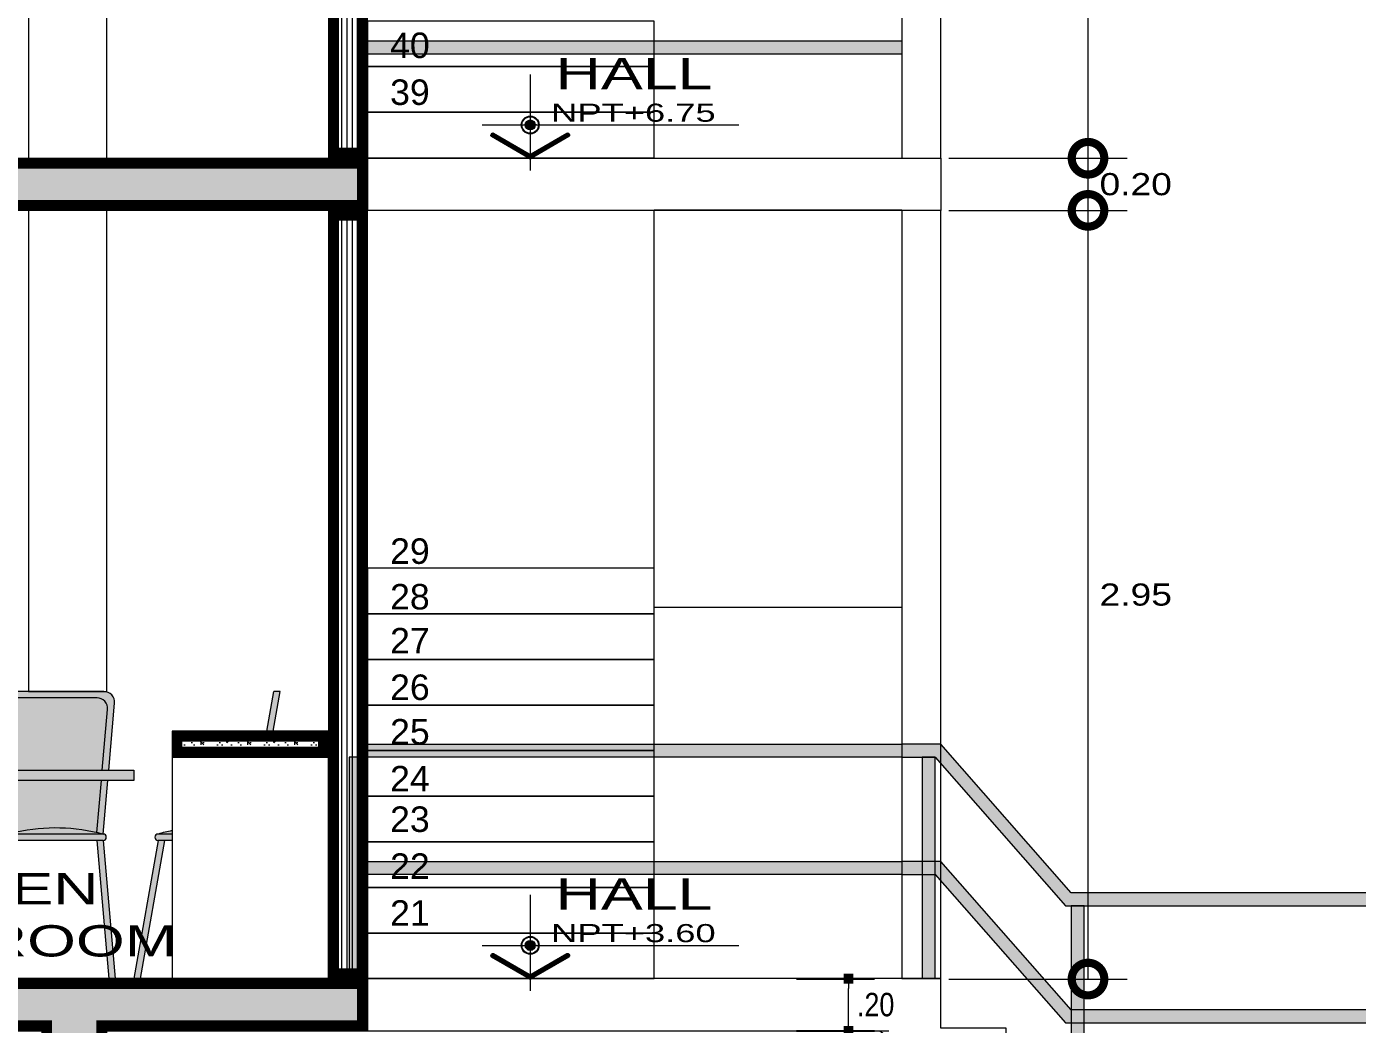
# Model space of a CAD drawing. Header units: millimetres. Extents: x 1555 to 3397, y 790 to 1592.
# Drawn here: x 1698.92 to 1704.03, y 808.91 to 812.74 of the extents above; entities that cross this region are included whole.
import ezdxf
from ezdxf.enums import TextEntityAlignment as Align

# ---------------------------------------------------------------- set-up
doc = ezdxf.new("R2010")
doc.units = ezdxf.units.MM
doc.layers.get('0').update_dxf_attribs({"lineweight": 5})
doc.layers.get('Defpoints').update_dxf_attribs({"lineweight": 5})
for name, color, linetype, lineweight in [('0-Hach de Muro Alto', 145, 'Continuous', 5), ('0-Muro Alto', 145, 'Continuous', 5), ('02', 2, 'Continuous', 5), ('BARANDAS', 129, 'Continuous', 9), ('CONCRETO DE LOSA ALIGERADO', 251, 'Continuous', 5), ('COTAS', 7, 'Continuous', 9), ('COTAS-01', 7, 'Continuous', 15), ('LOSA STDIO ARQ', 7, 'Continuous', 13), ('MARCO DE VENTANA Y PUERTA', 250, 'Continuous', 13), ('PINTURA DE MUEBLES01', 47, 'Continuous', 5), ('PINTURA DE MUEBLES02', 37, 'Continuous', 5), ('SOMBRA01', 250, 'Continuous', 20), ('TEXT2', 7, 'Continuous', 9), ('TEXTURA VARIOS', 251, 'Continuous', 9)]:
    doc.layers.add(name, color=color, linetype=linetype, lineweight=lineweight)
for name, color, linetype, lineweight, true_color in [('BARANDA DETALLES', 7, 'Continuous', 13, 0x818979), ('COLUMNA ELEVACION', 7, 'Continuous', 9, 0x44484a), ('DETALLE TABLERO COCINA', 7, 'Continuous', 5, 0x686555), ('ESCALERA', 7, 'Continuous', 9, 0xb55e94), ('FLECHAS NPT', 7, 'Continuous', 13, 0x51594d), ('MUEBLESSS', 7, 'Continuous', 0, 0x3d3d3d), ('PINTURA DE MUEBLE 03', 7, 'Continuous', 5, 0x51594d), ('PINTURA DE MUEBLE 04', 7, 'Continuous', 5, 0xaa977a), ('RELLENO DE MURO CORTE', 7, 'Continuous', 5, 0x5b605f), ('TEXTO-PASOS', 7, 'Continuous', 25, 0xb15430), ('TEXTOS NPT', 7, 'Continuous', 5, 0x54254a)]:
    doc.layers.add(name, color=color, linetype=linetype, lineweight=lineweight, true_color=true_color)
doc.styles.add('A-1', font='swissel.ttf', dxfattribs={"height": 0.075})
doc.styles.add('DETALLES', font='techl___.ttf')
doc.styles.add('STYLE1-50EJES', font='swissel.ttf', dxfattribs={"width": 1.2, "height": 0.085})
doc.styles.add('TEXTO-AMBIENTES', font='GOTHIC.TTF', dxfattribs={"width": 1.5, "height": 0.125})
doc.dimstyles.new('50$0', dxfattribs={"dimscale": 0, "dimtxt": 0.09, "dimasz": 0.038, "dimexe": 0.1, "dimexo": 0.05, "dimgap": 0.02, "dimtad": 2, "dimtih": 1, "dimtoh": 1, "dimlfac": -1, "dimzin": 4, "dimdsep": 46, "dimtxsty": 'DETALLES', "dimblk": 'BOXFILLED', "dimcen": 2.5, "dimclrd": 256, "dimclre": 256, "dimclrt": 256, "dimazin": 0, "dimtfac": 1, "dimtmove": 0, "dimatfit": 2, "dimldrblk": 'DOT', "dimfxl": 0.2, "dimfxlon": 1, "dimtolj": 1, "dimtzin": 0, "dimlwd": -1, "dimarcsym": 0})
doc.dimstyles.new('DIM-1-50ejes', dxfattribs={"dimtxt": 0.085, "dimasz": 0.25, "dimexe": 0.15, "dimexo": 0.18, "dimgap": 0.03, "dimtad": 2, "dimtih": 1, "dimtoh": 1, "dimzin": 0, "dimdsep": 46, "dimtxsty": 'STYLE1-50EJES', "dimblk1": 'DOTSMALL', "dimblk2": 'DOTSMALL', "dimsah": 1, "dimcen": 2.75, "dimclrd": 256, "dimclre": 256, "dimclrt": 256, "dimazin": 0, "dimtfac": 1, "dimtix": 1, "dimtmove": 0, "dimatfit": 3, "dimldrblk": 'DOTSMALL', "dimfxl": 1, "dimfxlon": 1, "dimtolj": 1, "dimtzin": 0, "dimlwd": -1, "dimlwe": -1, "dimarcsym": 0})
pattern_1 = [(90, (-65.009883, 24.85458), (-0.02, 1e-18), [])]

# ---------------------------------------------------------------- blocks, each defined once
blk = doc.blocks.new('A$C5E642C07')
at = {"layer": 'PINTURA DE MUEBLE 03'}
h = blk.add_hatch(color=256, dxfattribs=at)
h.dxf.hatch_style = 1
h.paths.add_polyline_path([(-0.1019, 0.3458), (0.1981, 0.3458), (0.1981, -0.4142), (-0.1019, -0.4142)])
at = {"layer": 'PINTURA DE MUEBLE 04'}
h = blk.add_hatch(color=256, dxfattribs=at)
h.dxf.hatch_style = 1
h.paths.add_polyline_path([(-0.0496, 0.619, 0.440011), (-0.0903, 0.6634), (-0.4108, 0.6634, 0.440011), (-0.4514, 0.619), (-0.431, 0.3858), (-0.07, 0.3858)])
h.paths.add_polyline_path([(-0.1019, 0.3458), (-0.4275, 0.3458), (-0.4101, 0.147, -0.111311), (-0.1019, 0.1495)])
h = blk.add_hatch(color=256, dxfattribs=at)
h.dxf.hatch_style = 1
h.paths.add_polyline_path([(0.5477, 0.619, 0.440011), (0.5071, 0.6634), (0.1866, 0.6634, 0.440011), (0.1459, 0.619), (0.1663, 0.3858), (0.5273, 0.3858)])
h.paths.add_polyline_path([(0.5238, 0.3458), (0.1981, 0.3458), (0.1981, 0.1495, -0.111311), (0.5064, 0.147)])
at = {"layer": 'PINTURA DE MUEBLES01'}
h = blk.add_hatch(color=256, dxfattribs=at)
h.dxf.hatch_style = 1
h.paths.add_polyline_path([(-0.0635, 0.6878), (-0.4375, 0.6878, 0.440011), (-0.4782, 0.6435), (-0.4556, 0.3858), (-0.431, 0.3858), (-0.4514, 0.619, -0.440011), (-0.4108, 0.6634), (-0.0903, 0.6634, -0.440011), (-0.0496, 0.619), (-0.07, 0.3858), (-0.0454, 0.3858), (-0.0229, 0.6435, 0.440011)])
h.paths.add_polyline_path([(-0.4275, 0.3458), (-0.4521, 0.3458), (-0.4342, 0.1409, -0.008848), (-0.4101, 0.147)])
h.paths.add_polyline_path([(-0.1019, 0.1409), (-0.4342, 0.1409, 1), (-0.4342, 0.1164), (-0.1019, 0.1164)])
h.paths.add_polyline_path([(-0.4096, 0.1164), (-0.4342, 0.1164), (-0.4806, -0.4142), (-0.456, -0.4142)])
h = blk.add_hatch(color=256, dxfattribs=at)
h.dxf.hatch_style = 1
h.paths.add_polyline_path([(0.5338, 0.6878), (0.1598, 0.6878, 0.440011), (0.1192, 0.6435), (0.1417, 0.3858), (0.1663, 0.3858), (0.1459, 0.619, -0.440011), (0.1866, 0.6634), (0.5071, 0.6634, -0.440011), (0.5477, 0.619), (0.5273, 0.3858), (0.5519, 0.3858), (0.5745, 0.6435, 0.440011)])
h.paths.add_polyline_path([(0.5484, 0.3458), (0.5238, 0.3458), (0.5064, 0.147, -0.008848), (0.5305, 0.1409)])
h.paths.add_polyline_path([(0.5305, 0.1409), (0.1981, 0.1409), (0.1981, 0.1164), (0.5305, 0.1164, 1)])
h.paths.add_polyline_path([(0.5305, 0.1164), (0.5059, 0.1164), (0.5523, -0.4142), (0.5769, -0.4142)])
h = blk.add_hatch(color=256, dxfattribs=at)
h.dxf.hatch_style = 1
h.paths.add_polyline_path([(0.6481, 0.3458), (-0.5519, 0.3458), (-0.5519, 0.3858), (0.6481, 0.3858)])
h = blk.add_hatch(color=256, dxfattribs=at)
h.dxf.hatch_style = 1
h.paths.add_polyline_path([(-0.9922, 0.1409), (-0.6454, 0.1409, 0.141722)])
h.paths.add_polyline_path([(-0.1019, 0.1495, 0.120276), (-0.4342, 0.1409), (-0.1019, 0.1409)])
h.paths.add_polyline_path([(0.1981, 0.1495), (0.1981, 0.1409), (0.5305, 0.1409, 0.120276)])
h = blk.add_hatch(color=256, dxfattribs=at)
h.dxf.hatch_style = 1
h.paths.add_polyline_path([(0.1981, 0.1495, -0.120276), (0.5305, 0.1409), (0.1981, 0.1409)])
h.paths.add_polyline_path([(-0.1019, 0.1495), (-0.1019, 0.1409), (-0.4342, 0.1409, -0.120276)])
edge = h.paths.add_edge_path()
edge.add_line((0.7949, 0.1409), (0.7949, 0.1538))
edge.add_arc((0.9151, -0.4586), 0.624, 101.1105, 106.1327)
edge.add_line((0.7417, 0.1409), (0.7949, 0.1409))
at = {"layer": 'PINTURA DE MUEBLES02'}
h = blk.add_hatch(color=256, dxfattribs=at)
h.dxf.hatch_style = 1
h.paths.add_polyline_path([(-1.0887, 0.6878), (-1.1135, 0.6878), (-1.0169, 0.1402, -0.087489), (-1.0128, 0.1409), (-0.9922, 0.1409)])
h.paths.add_polyline_path([(-0.6454, 0.1409), (-1.0128, 0.1409, 1), (-1.0128, 0.1164), (-0.6454, 0.1164, 1)])
h.paths.add_polyline_path([(-0.9879, 0.1164), (-1.0128, 0.1164), (-1.1063, -0.4142), (-1.0815, -0.4142)])
h.paths.add_polyline_path([(-0.6454, 0.1164), (-0.6703, 0.1164), (-0.5767, -0.4142), (-0.5519, -0.4142)])
h = blk.add_hatch(color=256, dxfattribs=at)
h.dxf.hatch_style = 1
h.paths.add_polyline_path([(0.7417, 0.1164), (0.7666, 0.1164), (0.673, -0.4142), (0.6481, -0.4142)])
h.paths.add_polyline_path([(1.1581, 0.5358), (1.183, 0.5358), (1.2098, 0.6878), (1.1849, 0.6878)])
edge = h.paths.add_edge_path()
edge.add_line((0.7949, 0.1164), (0.7949, 0.1409))
edge.add_line((0.7949, 0.1409), (0.7417, 0.1409))
edge.add_arc((0.7417, 0.1287), 0.0122, 90, 270)
edge.add_line((0.7417, 0.1164), (0.7949, 0.1164))
at = {"layer": 'MUEBLESSS'}
for points in [[(-1.1135, 0.6878), (-1.0887, 0.6878)], [(-1.0169, 0.1402), (-1.1135, 0.6878)], [(-0.9922, 0.1409), (-1.0887, 0.6878)], [(1.1581, 0.5358), (1.1849, 0.6878)], [(1.183, 0.5358), (1.2098, 0.6878)], [(1.2098, 0.6878), (1.1849, 0.6878)], [(-0.4342, 0.1409), (-0.4521, 0.3458)], [(-0.4275, 0.3458), (-0.4101, 0.147)], [(0.5064, 0.147), (0.5238, 0.3458)], [(0.5305, 0.1409), (0.5484, 0.3458)], [(-1.0128, 0.1164), (-1.1063, -0.4142)], [(-0.9879, 0.1164), (-1.0815, -0.4142)], [(-1.0128, 0.1409), (-0.6454, 0.1409)], [(-1.0128, 0.1164), (-0.6454, 0.1164)], [(-0.6703, 0.1164), (-0.5767, -0.4142)], [(-0.6454, 0.1164), (-0.5519, -0.4142)], [(-0.4342, 0.1164), (-0.4806, -0.4142)], [(-0.4096, 0.1164), (-0.456, -0.4142)], [(-0.1019, 0.1409), (-0.4342, 0.1409)], [(-0.1019, 0.1164), (-0.4342, 0.1164)], [(0.5305, 0.1409), (0.1981, 0.1409)], [(0.5305, 0.1164), (0.1981, 0.1164)], [(0.5059, 0.1164), (0.5523, -0.4142)], [(0.5305, 0.1164), (0.5769, -0.4142)], [(0.7417, 0.1164), (0.6481, -0.4142)], [(0.7666, 0.1164), (0.673, -0.4142)], [(0.7949, 0.1409), (0.7417, 0.1409)], [(0.7949, 0.1164), (0.7417, 0.1164)], [(-1.1063, -0.4142), (-1.0815, -0.4142)], [(-0.5767, -0.4142), (-0.5519, -0.4142)], [(-0.456, -0.4142), (-0.4806, -0.4142)], [(-0.0204, -0.4142), (-0.045, -0.4142)], [(0.1413, -0.4142), (0.1167, -0.4142)], [(0.5769, -0.4142), (0.5523, -0.4142)]]:
    blk.add_lwpolyline(points, dxfattribs=at)
for points in [[(-0.0454, 0.3858), (-0.0229, 0.6435, 0.440011), (-0.0635, 0.6878), (-0.4375, 0.6878, 0.440011), (-0.4782, 0.6435), (-0.4556, 0.3858)], [(0.5519, 0.3858), (0.5745, 0.6435, 0.440011), (0.5338, 0.6878), (0.1598, 0.6878, 0.440011), (0.1192, 0.6435), (0.1417, 0.3858)], [(-0.07, 0.3858), (-0.0496, 0.619, 0.440011), (-0.0903, 0.6634), (-0.4108, 0.6634, 0.440011), (-0.4514, 0.619), (-0.431, 0.3858)], [(0.5273, 0.3858), (0.5477, 0.619, 0.440011), (0.5071, 0.6634), (0.1866, 0.6634, 0.440011), (0.1459, 0.619), (0.1663, 0.3858)], [(-0.9922, 0.1409, -0.141722), (-0.6454, 0.1409, -5.787334)], [(-0.4342, 0.1409, -0.120276), (-0.1019, 0.1495, -0.120276)], [(0.1981, 0.1495, -0.120276), (0.5305, 0.1409)], [(0.7949, 0.1538, 0.021917), (0.7417, 0.1409)]]:
    blk.add_lwpolyline(points, format="xyb", dxfattribs=at)
for points in [[(0.6481, 0.3458), (-0.5519, 0.3458), (-0.5519, 0.3858), (0.6481, 0.3858)], [(-0.1019, 0.3458), (0.1981, 0.3458), (0.1981, -0.4142), (-0.1019, -0.4142)]]:
    blk.add_lwpolyline(points, close=True, dxfattribs=at)
for centre, start, end in [((-1.0128, 0.1287), 90, 270), ((-0.6454, 0.1287), 270, 90), ((-0.4342, 0.1287), 90, 270), ((0.5305, 0.1287), 270, 90), ((0.7417, 0.1287), 90, 270)]:
    blk.add_arc(centre, 0.0122, start, end, dxfattribs=at)
blk = doc.blocks.new('_BOXFILLED')
at = {"color": 0, "linetype": 'ByBlock'}
blk.add_line((-0.5, 0), (-1, 0), dxfattribs=at)
blk.add_solid([(-0.5, 0.5), (0.5, 0.5), (-0.5, -0.5), (0.5, -0.5)], dxfattribs=at)
blk = doc.blocks.new('*D490')
at = {"layer": 'COTAS-01', "lineweight": -2, "transparency": 16777216}
for p, q in [((1701.8735, 809.082), (1702.1735, 809.082)), ((1701.8735, 808.882), (1702.1735, 808.882))]:
    blk.add_line(p, q, dxfattribs=at)
at = {"layer": 'COTAS-01', "transparency": 16777216}
blk.add_line((1702.0735, 808.92), (1702.0735, 809.044), dxfattribs=at)
at = {"layer": 'Defpoints', "color": 0, "transparency": 16777216}
for p in [(1701.7615, 809.082), (1702.0735, 809.082), (1701.7392, 808.882)]:
    blk.add_point(p, dxfattribs=at)
at = {"layer": 'COTAS-01', "transparency": 16777216, "xscale": 0.038, "yscale": 0.038, "zscale": 0.038}
for p, rotation in [((1702.0735, 809.082), 90), ((1702.0735, 808.882), 270)]:
    blk.add_blockref('_BOXFILLED', p, dxfattribs=dict(at, rotation=rotation))
at = {"layer": 'COTAS-01', "transparency": 16777216, "insert": (1702.1776, 808.982), "char_height": 0.09, "attachment_point": 5, "style": 'DETALLES'}
blk.add_mtext('\\A1;.20', dxfattribs=at)
blk = doc.blocks.new('_Dot')
at = {"layer": '02', "color": 0, "lineweight": -2}
blk.add_line((-0.5, 0), (-1, 0), dxfattribs=at)
at = {"layer": '02', "color": 0, "const_width": 0.5}
blk.add_lwpolyline([(-0.25, 0, 1), (0.25, 0, 1)], format="xyb", close=True, dxfattribs=at)
blk = doc.blocks.new('_DOTSMALL')
at = {"color": 0, "linetype": 'ByBlock', "const_width": 0.5}
blk.add_lwpolyline([(-0.0625, 0, 1), (0.0625, 0, 1)], format="xyb", close=True, dxfattribs=at)
blk = doc.blocks.new('*D491')
at = {"layer": 'COTAS', "transparency": 16777216}
for p, q in [((1702.4581, 812.0305), (1703.1423, 812.0305)), ((1702.9923, 809.0805), (1702.9923, 812.0305)), ((1702.4581, 809.0805), (1703.1423, 809.0805))]:
    blk.add_line(p, q, dxfattribs=at)
at = {"layer": 'Defpoints', "color": 0, "transparency": 16777216}
for p in [(1702.2781, 812.0305), (1702.9923, 812.0305), (1702.2781, 809.0805)]:
    blk.add_point(p, dxfattribs=at)
at = {"layer": 'COTAS', "transparency": 16777216, "xscale": 0.25, "yscale": 0.25, "zscale": 0.25}
for p, rotation in [((1702.9923, 812.0305), 90), ((1702.9923, 809.0805), 270)]:
    blk.add_blockref('_DOTSMALL', p, dxfattribs=dict(at, rotation=rotation))
at = {"layer": 'COTAS', "transparency": 16777216, "insert": (1703.1755, 810.5555), "char_height": 0.085, "attachment_point": 5, "style": 'STYLE1-50EJES'}
blk.add_mtext('\\A1;2.95', dxfattribs=at)
blk = doc.blocks.new('*D492')
at = {"layer": 'COTAS', "transparency": 16777216}
for p, q in [((1702.4581, 812.2305), (1703.1423, 812.2305)), ((1702.9923, 812.0305), (1702.9923, 812.2305)), ((1702.4581, 812.0305), (1703.1423, 812.0305))]:
    blk.add_line(p, q, dxfattribs=at)
at = {"layer": 'Defpoints', "color": 0, "transparency": 16777216}
for p in [(1702.2781, 812.2305), (1702.9923, 812.2305), (1702.2781, 812.0305)]:
    blk.add_point(p, dxfattribs=at)
at = {"layer": 'COTAS', "transparency": 16777216, "xscale": 0.25, "yscale": 0.25, "zscale": 0.25}
for p, rotation in [((1702.9923, 812.2305), 90), ((1702.9923, 812.0305), 270)]:
    blk.add_blockref('_DOTSMALL', p, dxfattribs=dict(at, rotation=rotation))
at = {"layer": 'COTAS', "transparency": 16777216, "insert": (1703.1753, 812.1305), "char_height": 0.085, "attachment_point": 5, "style": 'STYLE1-50EJES'}
blk.add_mtext('\\A1;0.20', dxfattribs=at)
blk = doc.blocks.new('*D493')
at = {"layer": 'COTAS', "transparency": 16777216}
for p, q in [((1702.4581, 815.1805), (1703.1423, 815.1805)), ((1702.9923, 812.2305), (1702.9923, 815.1805)), ((1702.4581, 812.2305), (1703.1423, 812.2305))]:
    blk.add_line(p, q, dxfattribs=at)
at = {"layer": 'Defpoints', "color": 0, "transparency": 16777216}
for p in [(1702.2781, 815.1805), (1702.9923, 815.1805), (1702.2781, 812.2305)]:
    blk.add_point(p, dxfattribs=at)
at = {"layer": 'COTAS', "transparency": 16777216, "xscale": 0.25, "yscale": 0.25, "zscale": 0.25}
for p, rotation in [((1702.9923, 815.1805), 90), ((1702.9923, 812.2305), 270)]:
    blk.add_blockref('_DOTSMALL', p, dxfattribs=dict(at, rotation=rotation))
at = {"layer": 'COTAS', "transparency": 16777216, "insert": (1703.1755, 813.7055), "char_height": 0.085, "attachment_point": 5, "style": 'STYLE1-50EJES'}
blk.add_mtext('\\A1;2.95', dxfattribs=at)

msp = doc.modelspace()

# ---------------------------------------------------------------- hatches: boundary and pattern name
at = {"layer": 'BARANDA DETALLES'}
h = msp.add_hatch(color=256, dxfattribs=at)
h.set_gradient(color1=(129, 137, 121), rotation=90, one_color=1, tint=1, name='CYLINDER')
h.paths.add_polyline_path([(1700.22814, 812.68055), (1702.27814, 812.68055), (1702.27814, 812.63055), (1700.22814, 812.63055)])
h = msp.add_hatch(color=256, dxfattribs=at)
h.set_gradient(color1=(129, 137, 121), rotation=90, one_color=1, tint=1, name='CYLINDER')
h.paths.add_polyline_path([(1700.22814, 809.98204), (1702.27814, 809.98204), (1702.27814, 809.93204), (1700.22814, 809.93204)])
h = msp.add_hatch(color=256, dxfattribs=at)
h.set_gradient(color1=(129, 137, 121), rotation=90, one_color=1, tint=1, name='CYLINDER')
h.paths.add_polyline_path([(1704.19814, 809.36204), (1704.19814, 809.41204), (1702.92814, 809.41204), (1702.42814, 809.98204), (1702.27814, 809.98204), (1702.27814, 809.93204), (1702.40549, 809.93204), (1702.90549, 809.36204)])
h = msp.add_hatch(color=256, dxfattribs=at)
h.set_gradient(color1=(129, 137, 121), one_color=1, tint=1, name='CYLINDER')
h.paths.add_polyline_path([(1700.20814, 809.93204), (1700.15814, 809.93204), (1700.15814, 809.08204), (1700.20814, 809.08204)])
h = msp.add_hatch(color=256, dxfattribs=at)
h.set_gradient(color1=(129, 137, 121), one_color=1, tint=1, name='CYLINDER')
h.paths.add_polyline_path([(1702.40549, 809.93204), (1702.35549, 809.93204), (1702.35549, 809.08204), (1702.40549, 809.08204)])
h = msp.add_hatch(color=256, dxfattribs=at)
h.set_gradient(color1=(129, 137, 121), rotation=90, one_color=1, tint=1, name='CYLINDER')
h.paths.add_polyline_path([(1700.22814, 809.53204), (1702.27814, 809.53204), (1702.27814, 809.48204), (1700.22814, 809.48204)])
h = msp.add_hatch(color=256, dxfattribs=at)
h.set_gradient(color1=(129, 137, 121), rotation=90, one_color=1, tint=1, name='CYLINDER')
h.paths.add_polyline_path([(1704.19814, 808.91204), (1704.19814, 808.96204), (1702.92814, 808.96204), (1702.42814, 809.53204), (1702.27814, 809.53204), (1702.27814, 809.48204), (1702.40549, 809.48204), (1702.90549, 808.91204)])
h = msp.add_hatch(color=256, dxfattribs=at)
h.set_gradient(color1=(129, 137, 121), one_color=1, tint=1, name='CYLINDER')
h.paths.add_polyline_path([(1702.97814, 809.36204), (1702.92814, 809.36204), (1702.92814, 808.51204), (1702.97814, 808.51204)])
at = {"layer": 'CONCRETO DE LOSA ALIGERADO'}
h = msp.add_hatch(dxfattribs=at)
h.set_pattern_fill('CONCRETE', color=256, scale=0.18, style=0, pattern_type=2)
h.set_pattern_definition([(45, (270.22152, -148.59007), (0, 0.180000819), [0.0254556, -0.050913, 0.0127278, -0.0763668, 0.0254556, -0.063639641]), (135, (270.33852, -148.58107), (-0.180000819, 0), [0.02545578, -0.0381834, 0.0127278, -0.063639, 0.02545578, -0.089096681]), (63.434949, (270.19452, -148.61707), (9e-12, 0.18), [0.020124, -0.080496, 0.020124, -0.080502118]), (116.565051, (270.19452, -148.61707), (-7e-11, 0.18), [0.020124, -0.080496, 0.020124, -0.080502118]), (0, (270.19452, -148.59907), (0, 0.18), [0.009, -0.072, 0.018, -0.072, 0.009]), (0, (270.19452, -148.57207), (0, 0.18), [-0.027, 0.018, -0.072, 0, -0.063, 0]), (0, (270.19452, -148.56307), (0, 0.18), [-0.072, 0, -0.054, 0.018, -0.036, 0]), (0, (270.19452, -148.53607), (0, 0.18), [-0.036, 0, -0.045, 0.018, -0.081, 0]), (0, (270.19452, -148.50907), (0, 0.18), [-0.036, 0.018, -0.072, 0.018, -0.036, 0]), (0, (270.19452, -148.46407), (0, 0.18), [-0.027, 0.018, -0.036, 0, -0.099, 0]), (0, (270.19452, -148.45507), (0, 0.18), [-0.036, 0, -0.108, 0.018, -0.018, 0]), (90, (270.20352, -148.58107), (-0.18, 0), [-0.054, 0, -0.054, 0, -0.072, 0]), (90, (270.22152, -148.61707), (-0.18, 0), [-0.027, 0.018, -0.072, 0, -0.063, 0]), (90, (270.23952, -148.61707), (-0.18, 0), [-0.072, 0, -0.063, 0.018, -0.027, 0]), (90, (270.33852, -148.61707), (-0.18, 0), [-0.036, 0.018, -0.09, 0.018, -0.018, 0]), (90, (270.21252, -148.59907), (-0.18, 0), [-0.054, 0, -0.063, 0, -0.063, 0]), (90, (270.23052, -148.59907), (-0.18, 0), [-0.045, 0, -0.099, 0, -0.036, 0]), (90, (270.24852, -148.59007), (-0.18, 0), [-0.09, 0, -0.027, 0, -0.063, 0]), (90, (270.25752, -148.60807), (-0.18, 0), [-0.081, 0, -0.036, 0, -0.045, 0]), (90, (270.27552, -148.58107), (-0.18, 0), [-0.072, 0, -0.027, 0, -0.072, 0]), (90, (270.28452, -148.57207), (-0.18, 0), [-0.081, 0, -0.036, 0, -0.063, 0]), (90, (270.29352, -148.61707), (-0.18, 0), [-0.108, 0, -0.045, 0, -0.027, 0]), (90, (270.30252, -148.59007), (-0.18, 0), [-0.036, 0, -0.072, 0, -0.072, 0]), (90, (270.31152, -148.59907), (-0.18, 0), [-0.081, 0, -0.045, 0, -0.054, 0]), (90, (270.32052, -148.60807), (-0.18, 0), [-0.072, 0, -0.054, 0, -0.054, 0]), (90, (270.33852, -148.59907), (-0.18, 0), [-0.054, 0, -0.054, 0, -0.072, 0]), (90, (270.35652, -148.59007), (-0.18, 0), [-0.072, 0, -0.036, 0, -0.072, 0]), (90, (270.36552, -148.58107), (-0.18, 0), [-0.027, 0, -0.108, 0, -0.045, 0])])
h.paths.add_polyline_path([(1700.22814, 812.03055), (1700.22814, 812.23055), (1690.97814, 812.23055), (1690.97814, 812.03055)])
h = msp.add_hatch(dxfattribs=at)
h.set_pattern_fill('CONCRETE', color=256, scale=0.18, style=0, pattern_type=2)
h.set_pattern_definition([(45, (278.47152, -150.78858), (0, 0.180000819), [0.0254556, -0.050913, 0.0127278, -0.0763668, 0.0254556, -0.063639641]), (135, (278.58852, -150.77958), (-0.180000819, 0), [0.02545578, -0.0381834, 0.0127278, -0.063639, 0.02545578, -0.089096681]), (63.434949, (278.44452, -150.81558), (9e-12, 0.18), [0.020124, -0.080496, 0.020124, -0.080502118]), (116.565051, (278.44452, -150.81558), (-7e-11, 0.18), [0.020124, -0.080496, 0.020124, -0.080502118]), (0, (278.44452, -150.79758), (0, 0.18), [0.009, -0.072, 0.018, -0.072, 0.009]), (0, (278.44452, -150.77058), (0, 0.18), [-0.027, 0.018, -0.072, 0, -0.063, 0]), (0, (278.44452, -150.76158), (0, 0.18), [-0.072, 0, -0.054, 0.018, -0.036, 0]), (0, (278.44452, -150.73458), (0, 0.18), [-0.036, 0, -0.045, 0.018, -0.081, 0]), (0, (278.44452, -150.70758), (0, 0.18), [-0.036, 0.018, -0.072, 0.018, -0.036, 0]), (0, (278.44452, -150.66258), (0, 0.18), [-0.027, 0.018, -0.036, 0, -0.099, 0]), (0, (278.44452, -150.65358), (0, 0.18), [-0.036, 0, -0.108, 0.018, -0.018, 0]), (90, (278.45352, -150.77958), (-0.18, 0), [-0.054, 0, -0.054, 0, -0.072, 0]), (90, (278.47152, -150.81558), (-0.18, 0), [-0.027, 0.018, -0.072, 0, -0.063, 0]), (90, (278.48952, -150.81558), (-0.18, 0), [-0.072, 0, -0.063, 0.018, -0.027, 0]), (90, (278.58852, -150.81558), (-0.18, 0), [-0.036, 0.018, -0.09, 0.018, -0.018, 0]), (90, (278.46252, -150.79758), (-0.18, 0), [-0.054, 0, -0.063, 0, -0.063, 0]), (90, (278.48052, -150.79758), (-0.18, 0), [-0.045, 0, -0.099, 0, -0.036, 0]), (90, (278.49852, -150.78858), (-0.18, 0), [-0.09, 0, -0.027, 0, -0.063, 0]), (90, (278.50752, -150.80658), (-0.18, 0), [-0.081, 0, -0.036, 0, -0.045, 0]), (90, (278.52552, -150.77958), (-0.18, 0), [-0.072, 0, -0.027, 0, -0.072, 0]), (90, (278.53452, -150.77058), (-0.18, 0), [-0.081, 0, -0.036, 0, -0.063, 0]), (90, (278.54352, -150.81558), (-0.18, 0), [-0.108, 0, -0.045, 0, -0.027, 0]), (90, (278.55252, -150.78858), (-0.18, 0), [-0.036, 0, -0.072, 0, -0.072, 0]), (90, (278.56152, -150.79758), (-0.18, 0), [-0.081, 0, -0.045, 0, -0.054, 0]), (90, (278.57052, -150.80658), (-0.18, 0), [-0.072, 0, -0.054, 0, -0.054, 0]), (90, (278.58852, -150.79758), (-0.18, 0), [-0.054, 0, -0.054, 0, -0.072, 0]), (90, (278.60652, -150.78858), (-0.18, 0), [-0.072, 0, -0.036, 0, -0.072, 0]), (90, (278.61552, -150.77958), (-0.18, 0), [-0.027, 0, -0.108, 0, -0.045, 0])])
h.paths.add_polyline_path([(1700.07814, 809.93204), (1700.07814, 810.03204), (1699.47814, 810.03204), (1699.47814, 809.93204)])
h = msp.add_hatch(dxfattribs=at)
h.set_pattern_fill('CONCRETE', color=256, scale=0.18, style=0, pattern_type=2)
h.set_pattern_definition([(45, (269.72152, -151.73858), (0, 0.180000819), [0.0254556, -0.050913, 0.0127278, -0.0763668, 0.0254556, -0.063639641]), (135, (269.83852, -151.72958), (-0.180000819, 0), [0.02545578, -0.0381834, 0.0127278, -0.063639, 0.02545578, -0.089096681]), (63.434949, (269.69452, -151.76558), (9e-12, 0.18), [0.020124, -0.080496, 0.020124, -0.080502118]), (116.565051, (269.69452, -151.76558), (-7e-11, 0.18), [0.020124, -0.080496, 0.020124, -0.080502118]), (0, (269.69452, -151.74758), (0, 0.18), [0.009, -0.072, 0.018, -0.072, 0.009]), (0, (269.69452, -151.72058), (0, 0.18), [-0.027, 0.018, -0.072, 0, -0.063, 0]), (0, (269.69452, -151.71158), (0, 0.18), [-0.072, 0, -0.054, 0.018, -0.036, 0]), (0, (269.69452, -151.68458), (0, 0.18), [-0.036, 0, -0.045, 0.018, -0.081, 0]), (0, (269.69452, -151.65758), (0, 0.18), [-0.036, 0.018, -0.072, 0.018, -0.036, 0]), (0, (269.69452, -151.61258), (0, 0.18), [-0.027, 0.018, -0.036, 0, -0.099, 0]), (0, (269.69452, -151.60358), (0, 0.18), [-0.036, 0, -0.108, 0.018, -0.018, 0]), (90, (269.70352, -151.72958), (-0.18, 0), [-0.054, 0, -0.054, 0, -0.072, 0]), (90, (269.72152, -151.76558), (-0.18, 0), [-0.027, 0.018, -0.072, 0, -0.063, 0]), (90, (269.73952, -151.76558), (-0.18, 0), [-0.072, 0, -0.063, 0.018, -0.027, 0]), (90, (269.83852, -151.76558), (-0.18, 0), [-0.036, 0.018, -0.09, 0.018, -0.018, 0]), (90, (269.71252, -151.74758), (-0.18, 0), [-0.054, 0, -0.063, 0, -0.063, 0]), (90, (269.73052, -151.74758), (-0.18, 0), [-0.045, 0, -0.099, 0, -0.036, 0]), (90, (269.74852, -151.73858), (-0.18, 0), [-0.09, 0, -0.027, 0, -0.063, 0]), (90, (269.75752, -151.75658), (-0.18, 0), [-0.081, 0, -0.036, 0, -0.045, 0]), (90, (269.77552, -151.72958), (-0.18, 0), [-0.072, 0, -0.027, 0, -0.072, 0]), (90, (269.78452, -151.72058), (-0.18, 0), [-0.081, 0, -0.036, 0, -0.063, 0]), (90, (269.79352, -151.76558), (-0.18, 0), [-0.108, 0, -0.045, 0, -0.027, 0]), (90, (269.80252, -151.73858), (-0.18, 0), [-0.036, 0, -0.072, 0, -0.072, 0]), (90, (269.81152, -151.74758), (-0.18, 0), [-0.081, 0, -0.045, 0, -0.054, 0]), (90, (269.82052, -151.75658), (-0.18, 0), [-0.072, 0, -0.054, 0, -0.054, 0]), (90, (269.83852, -151.74758), (-0.18, 0), [-0.054, 0, -0.054, 0, -0.072, 0]), (90, (269.85652, -151.73858), (-0.18, 0), [-0.072, 0, -0.036, 0, -0.072, 0]), (90, (269.86552, -151.72958), (-0.18, 0), [-0.027, 0, -0.108, 0, -0.045, 0])])
h.paths.add_polyline_path([(1700.22814, 808.88204), (1700.22814, 809.08204), (1690.72814, 809.08204), (1690.72814, 808.88204), (1691.22814, 808.88204), (1691.22814, 808.83204), (1691.47814, 808.83204), (1691.47814, 808.88204), (1695.10314, 808.88204), (1695.10314, 808.83204), (1695.35314, 808.83204), (1695.35314, 808.88204), (1698.97814, 808.88204), (1698.97814, 808.83204), (1699.22814, 808.83204), (1699.22814, 808.88204)])
at = {"layer": 'FLECHAS NPT'}
h = msp.add_hatch(color=256, dxfattribs=at)
h.paths.add_polyline_path([(1700.8524, 812.34287), (1700.8524, 812.35822), (1700.83705, 812.35822, 0.4142136)])
h.paths.add_polyline_path([(1700.86774, 812.35822), (1700.8524, 812.35822), (1700.8524, 812.34287, 0.4142136)])
h.paths.add_polyline_path([(1700.86774, 812.35822, 0.4142136), (1700.8524, 812.37356), (1700.8524, 812.35822)])
h.paths.add_polyline_path([(1700.8524, 812.35822), (1700.8524, 812.37356, 0.4142136), (1700.83705, 812.35822)])
h = msp.add_hatch(dxfattribs=at)
h.set_pattern_fill('ANSI31', color=256, scale=0.040926, angle=45, style=0)
h.set_pattern_definition([(90, (1664.1488704, 818.5588117), (0.0051157655, 0), [])])
h.paths.add_polyline_path([(1700.71191, 812.3267, 0.4142136), (1700.70353, 812.32445), (1700.70199, 812.3218, 0.4142136), (1700.70424, 812.31341), (1700.84856, 812.23009, 0.1316525), (1700.8524, 812.22906), (1700.8524, 812.24678, -0.1316525), (1700.84856, 812.24781)])
h.paths.add_polyline_path([(1700.85623, 812.24781, -0.1316525), (1700.8524, 812.24678), (1700.8524, 812.22906, 0.1316525), (1700.85623, 812.23009), (1701.00055, 812.31341, 0.4142136), (1701.0028, 812.3218), (1701.00126, 812.32445, 0.4142136), (1700.99288, 812.3267)])
h = msp.add_hatch(color=256, dxfattribs=at)
h.paths.add_polyline_path([(1700.8524, 809.19436), (1700.8524, 809.20971), (1700.83705, 809.20971, 0.4142136)])
h.paths.add_polyline_path([(1700.86774, 809.20971), (1700.8524, 809.20971), (1700.8524, 809.19436, 0.4142136)])
h.paths.add_polyline_path([(1700.86774, 809.20971, 0.4142136), (1700.8524, 809.22506), (1700.8524, 809.20971)])
h.paths.add_polyline_path([(1700.8524, 809.20971), (1700.8524, 809.22506, 0.4142136), (1700.83705, 809.20971)])
h = msp.add_hatch(dxfattribs=at)
h.set_pattern_fill('ANSI31', color=256, scale=0.040926, angle=45, style=0)
h.set_pattern_definition([(90, (1664.1488704, 815.410302), (0.0051157655, 0), [])])
h.paths.add_polyline_path([(1700.71191, 809.17819, 0.4142136), (1700.70353, 809.17594), (1700.70199, 809.17329, 0.4142136), (1700.70424, 809.1649), (1700.84856, 809.08158, 0.1316525), (1700.8524, 809.08055), (1700.8524, 809.09827, -0.1316525), (1700.84856, 809.0993)])
h.paths.add_polyline_path([(1700.85623, 809.0993, -0.1316525), (1700.8524, 809.09827), (1700.8524, 809.08055, 0.1316525), (1700.85623, 809.08158), (1701.00055, 809.1649, 0.4142136), (1701.0028, 809.17329), (1701.00126, 809.17594, 0.4142136), (1700.99288, 809.17819)])
at = {"layer": 'RELLENO DE MURO CORTE'}
h = msp.add_hatch(dxfattribs=at)
h.set_pattern_fill('_USER', color=256, scale=0.02, angle=90, style=0, pattern_type=0)
h.set_pattern_definition(pattern_1)
h.paths.add_polyline_path([(1700.20814, 815.16055), (1700.09814, 815.16055), (1700.09814, 812.25055), (1700.20814, 812.25055)])
h = msp.add_hatch(dxfattribs=at)
h.set_pattern_fill('_USER', color=256, scale=0.02, angle=90, style=0, pattern_type=0)
h.set_pattern_definition(pattern_1)
h.paths.add_polyline_path([(1700.20814, 812.01055), (1700.09814, 812.01055), (1700.09814, 809.10204), (1700.20814, 809.10204)])
at = {"layer": 'TEXTURA VARIOS'}
h = msp.add_hatch(color=256, dxfattribs=at)
h.paths.add_polyline_path([(1700.8524, 812.39243), (1700.8524, 812.38993, -0.4142136), (1700.88411, 812.35822), (1700.88661, 812.35822, 0.4142136)])
h.paths.add_polyline_path([(1700.82068, 812.35822), (1700.81818, 812.35822, 0.4142136), (1700.8524, 812.324), (1700.8524, 812.3265, -0.4142136)])
h = msp.add_hatch(color=256, dxfattribs=at)
h.paths.add_polyline_path([(1700.8524, 812.37243), (1700.8524, 812.37743, 0.4142136), (1700.83318, 812.35822), (1700.83818, 812.35822, -0.4142136)])
h.paths.add_polyline_path([(1700.87161, 812.35822), (1700.86661, 812.35822, -0.4142136), (1700.8524, 812.344), (1700.8524, 812.339, 0.4142136)])
h = msp.add_hatch(color=256, dxfattribs=at)
h.paths.add_polyline_path([(1700.8524, 812.34611), (1700.8524, 812.35822), (1700.84029, 812.35822, 0.4142136)])
h.paths.add_polyline_path([(1700.8645, 812.35822), (1700.8524, 812.35822), (1700.8524, 812.34611, 0.4142136)])
h.paths.add_polyline_path([(1700.8645, 812.35822, 0.4142136), (1700.8524, 812.37032), (1700.8524, 812.35822)])
h.paths.add_polyline_path([(1700.8524, 812.35822), (1700.8524, 812.37032, 0.4142136), (1700.84029, 812.35822)])
h = msp.add_hatch(color=256, dxfattribs=at)
h.paths.add_polyline_path([(1700.8524, 809.24392), (1700.8524, 809.24142, -0.4142136), (1700.88411, 809.20971), (1700.88661, 809.20971, 0.4142136)])
h.paths.add_polyline_path([(1700.82068, 809.20971), (1700.81818, 809.20971, 0.4142136), (1700.8524, 809.17549), (1700.8524, 809.17799, -0.4142136)])
h = msp.add_hatch(color=256, dxfattribs=at)
h.paths.add_polyline_path([(1700.8524, 809.22392), (1700.8524, 809.22892, 0.4142136), (1700.83318, 809.20971), (1700.83818, 809.20971, -0.4142136)])
h.paths.add_polyline_path([(1700.87161, 809.20971), (1700.86661, 809.20971, -0.4142136), (1700.8524, 809.19549), (1700.8524, 809.19049, 0.4142136)])
h = msp.add_hatch(color=256, dxfattribs=at)
h.paths.add_polyline_path([(1700.8524, 809.1976), (1700.8524, 809.20971), (1700.84029, 809.20971, 0.4142136)])
h.paths.add_polyline_path([(1700.8645, 809.20971), (1700.8524, 809.20971), (1700.8524, 809.1976, 0.4142136)])
h.paths.add_polyline_path([(1700.8645, 809.20971, 0.4142136), (1700.8524, 809.22182), (1700.8524, 809.20971)])
h.paths.add_polyline_path([(1700.8524, 809.20971), (1700.8524, 809.22182, 0.4142136), (1700.84029, 809.20971)])

# ---------------------------------------------------------------- linework, layer by layer
for centre, radius in [((1700.8524, 812.35822), 0.03422), ((1700.8524, 812.35822), 0.01422), ((1700.8524, 812.35822), 0.01211), ((1700.8524, 809.20971), 0.03422), ((1700.8524, 809.20971), 0.01422), ((1700.8524, 809.20971), 0.01211)]:
    msp.add_circle(centre, radius)
at = {"layer": '0-Hach de Muro Alto', "const_width": 0.04}
for points in [[(1700.20814, 815.16055), (1700.09814, 815.16055), (1700.09814, 812.25055), (1700.20814, 812.25055)], [(1700.20814, 812.01055), (1700.09814, 812.01055), (1700.09814, 809.10204), (1700.20814, 809.10204)]]:
    msp.add_lwpolyline(points, close=True, dxfattribs=at)
at = {"layer": '0-Muro Alto'}
for points in [[(1700.22814, 815.18055), (1700.07814, 815.18055), (1700.07814, 812.23055), (1700.22814, 812.23055)], [(1700.22814, 812.03055), (1700.07814, 812.03055), (1700.07814, 809.08204), (1700.22814, 809.08204)]]:
    msp.add_lwpolyline(points, close=True, dxfattribs=at)
at = {"layer": 'BARANDAS'}
for points in [[(1700.22814, 812.68055), (1702.27814, 812.68055), (1702.27814, 812.63055), (1700.22814, 812.63055)], [(1700.22814, 809.98204), (1702.27814, 809.98204), (1702.27814, 809.93204), (1700.22814, 809.93204)], [(1702.42814, 809.98204), (1702.27814, 809.98204), (1702.27814, 809.93204), (1702.40549, 809.93204), (1702.90549, 809.36204), (1704.19814, 809.36204), (1704.19814, 809.41204), (1702.92814, 809.41204)], [(1700.20814, 809.93204), (1700.15814, 809.93204), (1700.15814, 809.08204), (1700.20814, 809.08204)], [(1702.40549, 809.93204), (1702.35549, 809.93204), (1702.35549, 809.08204), (1702.40549, 809.08204)], [(1700.22814, 809.53204), (1702.27814, 809.53204), (1702.27814, 809.48204), (1700.22814, 809.48204)], [(1702.42814, 809.53204), (1702.27814, 809.53204), (1702.27814, 809.48204), (1702.40549, 809.48204), (1702.90549, 808.91204), (1704.19814, 808.91204), (1704.19814, 808.96204), (1702.92814, 808.96204)], [(1702.97814, 809.36204), (1702.92814, 809.36204), (1702.92814, 808.51204), (1702.97814, 808.51204)]]:
    msp.add_lwpolyline(points, close=True, dxfattribs=at)
at = {"layer": 'COLUMNA ELEVACION'}
for points in [[(1699.22814, 815.18055), (1698.92814, 815.18055), (1698.92814, 812.23055), (1699.22814, 812.23055)], [(1702.42814, 815.18055), (1702.27814, 815.18055), (1702.27814, 812.23055), (1702.42814, 812.23055)], [(1702.42814, 812.03055), (1702.27814, 812.03055), (1702.27814, 809.08204), (1702.42814, 809.08204)]]:
    msp.add_lwpolyline(points, close=True, dxfattribs=at)
msp.add_lwpolyline([(1699.22814, 812.03055), (1698.92814, 812.03055), (1698.92814, 810.18408), (1699.21709, 810.18408, -0.0686563), (1699.22814, 810.18255)], format="xyb", close=True, dxfattribs=at)
at = {"layer": 'DETALLE TABLERO COCINA'}
for points in [[(1700.07814, 810.03204), (1699.47814, 810.03204), (1699.47814, 809.93204), (1700.07814, 809.93204)], [(1700.07814, 809.93204), (1699.47814, 809.93204), (1699.47814, 809.08204), (1700.07814, 809.08204)]]:
    msp.add_lwpolyline(points, close=True, dxfattribs=at)
at = {"layer": 'ESCALERA'}
for points in [[(1701.32814, 812.75704), (1700.22814, 812.75704), (1700.22814, 812.58204), (1701.32814, 812.58204)], [(1701.32814, 812.58204), (1700.22814, 812.58204), (1700.22814, 812.40704), (1701.32814, 812.40704)], [(1701.32814, 812.40704), (1700.22814, 812.40704), (1700.22814, 812.23204), (1701.32814, 812.23204)], [(1701.32814, 812.03204), (1702.27814, 812.03204), (1702.27814, 810.50704), (1701.32814, 810.50704)], [(1701.32814, 810.65704), (1700.22814, 810.65704), (1700.22814, 810.48204), (1701.32814, 810.48204)], [(1701.32814, 810.48204), (1700.22814, 810.48204), (1700.22814, 810.30704), (1701.32814, 810.30704)], [(1701.32814, 810.30704), (1700.22814, 810.30704), (1700.22814, 810.13204), (1701.32814, 810.13204)], [(1701.32814, 810.13204), (1700.22814, 810.13204), (1700.22814, 809.95704), (1701.32814, 809.95704)], [(1701.32814, 809.95704), (1700.22814, 809.95704), (1700.22814, 809.78204), (1701.32814, 809.78204)], [(1701.32814, 809.78204), (1700.22814, 809.78204), (1700.22814, 809.60704), (1701.32814, 809.60704)], [(1701.32814, 809.60704), (1700.22814, 809.60704), (1700.22814, 809.43204), (1701.32814, 809.43204)], [(1701.32814, 809.43204), (1700.22814, 809.43204), (1700.22814, 809.25704), (1701.32814, 809.25704)], [(1701.32814, 809.25704), (1700.22814, 809.25704), (1700.22814, 809.08204), (1701.32814, 809.08204)]]:
    msp.add_lwpolyline(points, close=True, dxfattribs=at)
at = {"layer": 'FLECHAS NPT', "ltscale": 0.8}
for p, q in [((1700.8524, 812.55228), (1700.8524, 812.18394)), ((1700.66849, 812.35822), (1701.65282, 812.35822)), ((1700.8524, 809.40377), (1700.8524, 809.03543)), ((1700.66849, 809.20971), (1701.65282, 809.20971))]:
    msp.add_line(p, q, dxfattribs=at)
for points in [[(1700.84856, 812.23009, 0.2679492), (1700.85623, 812.23009, -0.2679492), (1700.84856, 812.23009), (1700.70424, 812.31341, -0.4142136), (1700.70199, 812.3218), (1700.70353, 812.32445, -0.4142136), (1700.71191, 812.3267), (1700.84856, 812.24781, 0.2679492), (1700.85623, 812.24781), (1700.99288, 812.3267, -0.4142136), (1701.00126, 812.32445), (1701.0028, 812.3218, -0.4142136), (1701.00055, 812.31341), (1700.85623, 812.23009)], [(1700.84856, 809.08158, 0.2679492), (1700.85623, 809.08158, -0.2679492), (1700.84856, 809.08158), (1700.70424, 809.1649, -0.4142136), (1700.70199, 809.17329), (1700.70353, 809.17594, -0.4142136), (1700.71191, 809.17819), (1700.84856, 809.0993, 0.2679492), (1700.85623, 809.0993), (1700.99288, 809.17819, -0.4142136), (1701.00126, 809.17594), (1701.0028, 809.17329, -0.4142136), (1701.00055, 809.1649), (1700.85623, 809.08158)]]:
    msp.add_lwpolyline(points, format="xyb", dxfattribs=at)
at = {"layer": 'FLECHAS NPT'}
for centre in [(1700.8524, 812.35822), (1700.8524, 809.20971)]:
    msp.add_circle(centre, 0.01535, dxfattribs=at)
at = {"layer": 'LOSA STDIO ARQ', "const_width": 0.04}
for points in [[(1690.99814, 812.21055), (1700.20814, 812.21055), (1700.20814, 812.05055), (1690.99814, 812.05055)], [(1700.05814, 810.01204), (1699.49814, 810.01204), (1699.49814, 809.95204), (1700.05814, 809.95204)], [(1700.20814, 809.06204), (1690.74814, 809.06204), (1690.74814, 808.90204), (1691.24814, 808.90204), (1691.24814, 808.85239), (1691.45814, 808.85239), (1691.45814, 808.90204), (1695.12314, 808.90204), (1695.12314, 808.85204), (1695.33314, 808.85204), (1695.33314, 808.90204), (1698.99814, 808.90204), (1698.99814, 808.85204), (1699.20814, 808.85204), (1699.20814, 808.90204), (1700.20814, 808.90204)]]:
    msp.add_lwpolyline(points, close=True, dxfattribs=at)
at = {"layer": 'LOSA STDIO ARQ'}
for points in [[(1690.97814, 812.23055), (1700.22814, 812.23055), (1700.22814, 812.03055), (1690.97814, 812.03055)], [(1690.97814, 812.23055), (1700.22814, 812.23055), (1700.22814, 812.03055), (1690.97814, 812.03055)], [(1700.22814, 812.23055), (1702.42814, 812.23055), (1702.42814, 812.03055), (1700.22814, 812.03055)], [(1700.22814, 809.08204), (1690.72814, 809.08204), (1690.72814, 808.88204), (1691.22814, 808.88204), (1691.22814, 808.83239), (1691.47814, 808.83239), (1691.47814, 808.88204), (1695.10314, 808.88204), (1695.10314, 808.83204), (1695.35314, 808.83204), (1695.35314, 808.88204), (1698.97814, 808.88204), (1698.97814, 808.83204), (1699.22814, 808.83204), (1699.22814, 808.88204), (1700.22814, 808.88204)]]:
    msp.add_lwpolyline(points, close=True, dxfattribs=at)
msp.add_lwpolyline([(1702.42814, 808.89204), (1702.42814, 809.08204), (1700.22814, 809.08204), (1700.22814, 808.88204), (1702.22814, 808.88204)], dxfattribs=at)
at = {"layer": 'MARCO DE VENTANA Y PUERTA'}
msp.add_lwpolyline([(1702.67814, 808.89204), (1702.42814, 808.89204), (1702.42814, 809.08204), (1700.22814, 809.08204), (1700.22814, 808.88204), (1702.1934, 808.88204), (1702.87761, 808.36204), (1704.12814, 808.36204), (1704.12814, 808.51204), (1702.92814, 808.51204), (1702.92814, 808.70204), (1702.67814, 808.70204)], close=True, dxfattribs=at)
at = {"layer": 'SOMBRA01'}
for p, q in [((1700.87661, 812.35822), (1700.86661, 812.35822)), ((1700.86661, 812.35822), (1700.87161, 812.35822)), ((1700.87661, 812.35822), (1700.88661, 812.35822)), ((1700.88161, 812.35822), (1700.88661, 812.35822)), ((1700.87661, 809.20971), (1700.86661, 809.20971)), ((1700.86661, 809.20971), (1700.87161, 809.20971)), ((1700.87661, 809.20971), (1700.88661, 809.20971)), ((1700.88161, 809.20971), (1700.88661, 809.20971))]:
    msp.add_line(p, q, dxfattribs=at)
for centre, radius in [((1700.8524, 812.35822), 0.03172), ((1700.8524, 812.35822), 0.01922), ((1700.8524, 809.20971), 0.03172), ((1700.8524, 809.20971), 0.01922)]:
    msp.add_circle(centre, radius, dxfattribs=at)

# ---------------------------------------------------------------- block references
at = {"layer": 'MUEBLESSS'}
msp.add_blockref('A$C5E642C07', (1698.68329, 809.49623), dxfattribs=at)

# ---------------------------------------------------------------- texts
at = {"layer": 'TEXT2', "char_height": 0.12, "attachment_point": 5, "style": 'TEXTO-AMBIENTES'}
for s, insert, width in [('\\A1;HALL', (1701.25072, 812.55516), 1.311925), ('\\A1;KITCHEN\\PDINING ROOM', (1698.66811, 809.32632), 1.9880209), ('\\A1;HALL', (1701.25072, 809.40665), 1.311925)]:
    msp.add_mtext(s, dxfattribs=dict(at, insert=insert, width=width))
at = {"layer": 'TEXTO-PASOS', "style": 'A-1'}
for s, p in [('40', (1700.31473, 812.61508)), ('39', (1700.31473, 812.43508)), ('29', (1700.31473, 810.67389)), ('28', (1700.31473, 810.49889)), ('27', (1700.31473, 810.33012)), ('26', (1700.31473, 810.15149)), ('25', (1700.31473, 809.98057)), ('24', (1700.31473, 809.80057)), ('23', (1700.31473, 809.64508)), ('22', (1700.31473, 809.46508)), ('21', (1700.31473, 809.28508))]:
    msp.add_text(s, height=0.097851, dxfattribs=at).set_placement(p)
at = {"layer": 'TEXTOS NPT', "linetype": 'Continuous', "ltscale": 0.5, "style": 'TEXTO-AMBIENTES', "width": 1.5}
for s, p in [('NPT+6.75', (1701.24823, 812.40534)), ('NPT+3.60', (1701.24823, 809.25683))]:
    msp.add_text(s, height=0.069458, dxfattribs=at).set_placement(p, align=Align.MIDDLE_CENTER)

# ---------------------------------------------------------------- dimensions: what is measured, and where the dimension line sits
at = {"layer": 'COTAS'}
for base, p1, p2, picture, middle in [((1702.99233, 815.18055), (1702.27814, 812.23055), (1702.27814, 815.18055), '*D493', (1703.17547, 813.70555)), ((1702.99233, 812.23055), (1702.27814, 812.03055), (1702.27814, 812.23055), '*D492', (1703.17533, 812.13055)), ((1702.99233, 812.03055), (1702.27814, 809.08055), (1702.27814, 812.03055), '*D491', (1703.17547, 810.55555))]:
    dim = msp.add_linear_dim(base=base, p1=p1, p2=p2, angle=270, dimstyle='DIM-1-50ejes', override={"dimtmove": 1}, dxfattribs=at)
    dim.commit()
    dim.dimension.update_dxf_attribs({"geometry": picture, "text_midpoint": middle})
at = {"layer": 'COTAS-01'}
dim = msp.add_linear_dim(base=(1702.07348, 809.08204), p1=(1701.73917, 808.88204), p2=(1701.76146, 809.08204), angle=90, dimstyle='50$0', override={"dimscale": 1, "dimtmove": 1}, dxfattribs=at)
dim.commit()
dim.dimension.update_dxf_attribs({"geometry": '*D490', "text_midpoint": (1702.17762, 808.98204)})

doc.saveas('drawing.dxf')
